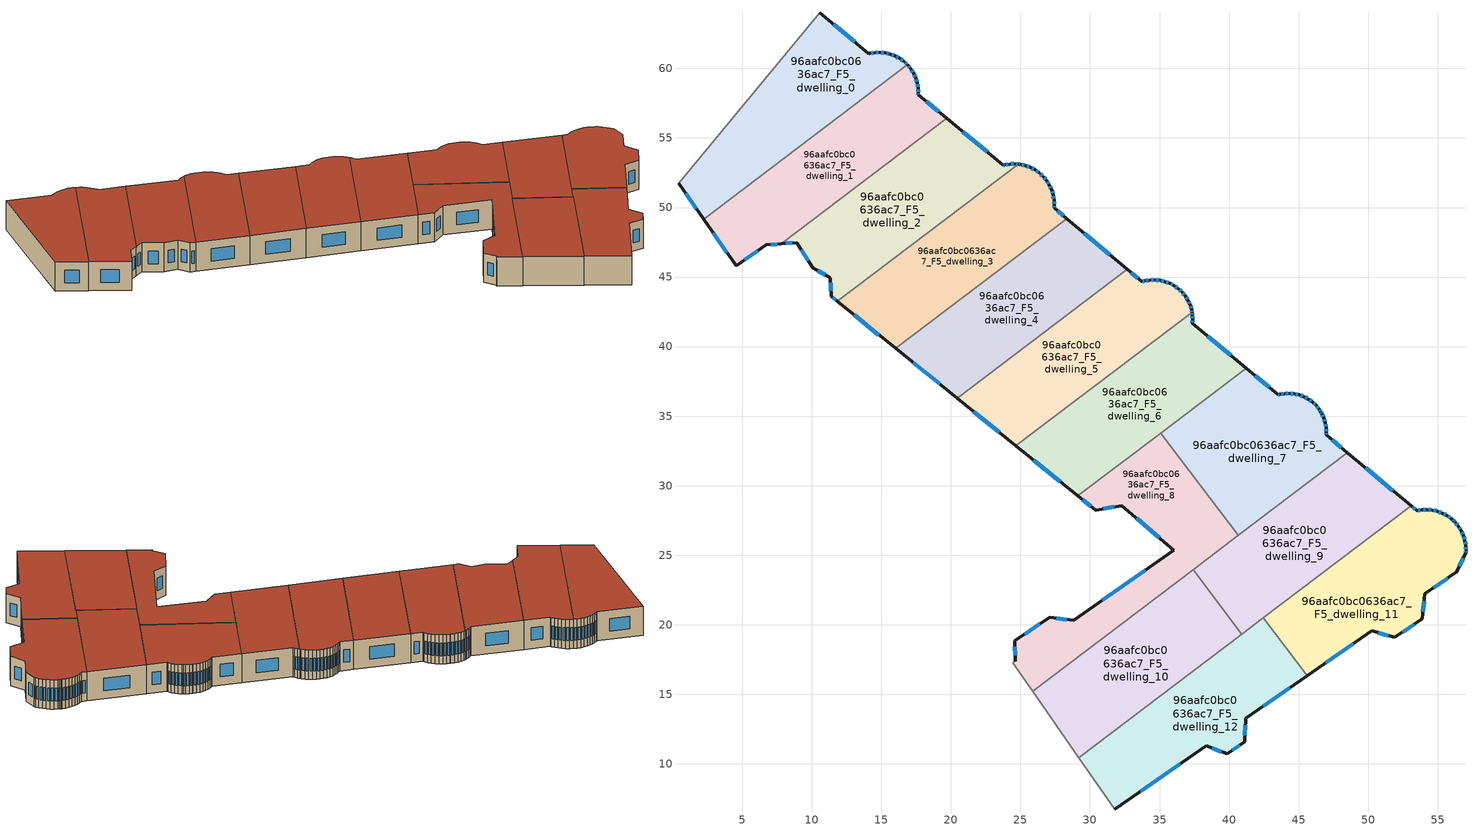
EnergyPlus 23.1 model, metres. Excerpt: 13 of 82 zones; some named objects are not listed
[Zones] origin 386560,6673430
96aafc0bc0636ac7_F5_dwelling_0
 floor to 96aafc0bc0636ac7_F4_dwelling_0 (EU_floor_Construction): 15.63,61.03 15.98,60.9 16.31,60.73 16.61,60.51 16.63,60.49 16.88,60.26 2.22,49.16 0.41,51.76 10.57,64.02 14.11,61.07 14.16,61.08 14.52,61.14 14.9,61.15 15.27,61.12 z15
 wall outside (EU_wall_Construction): 16.88,60.26 16.63,60.49 16.61,60.51 16.31,60.73 15.98,60.9 15.63,61.03 15.27,61.12 14.9,61.15 14.52,61.14 14.16,61.08 14.11,61.07 10.57,64.02 / 0.41,51.76 2.22,49.16 z15:18
 wall to 96aafc0bc0636ac7_F5_dwelling_1 (EU_wall_Construction): 2.22,49.16 16.88,60.26 z15:18
 wall adiabatic (EU_wall_Construction): 10.57,64.02 0.41,51.76 z15:18
 window (EU_Window_Construction): 14.42,61.12 14.26,61.09 / 14.79,61.15 14.63,61.14 / 15.16,61.13 15,61.14 / 15.53,61.06 15.37,61.09 / 15.88,60.94 15.73,60.99 / 16.21,60.78 16.07,60.85 / 16.52,60.57 16.39,60.67 / 16.81,60.33 16.7,60.43 / 0.93,51.02 1.71,49.9 / 13.09,61.91 11.58,63.17 z15.86:17.14
 roof outside (EU_roof_Construction): 16.88,60.26 16.63,60.49 16.61,60.51 16.31,60.73 15.98,60.9 15.63,61.03 15.27,61.12 14.9,61.15 14.52,61.14 14.16,61.08 14.11,61.07 10.57,64.02 0.41,51.76 2.22,49.16 z18
96aafc0bc0636ac7_F5_dwelling_1
 floor to 96aafc0bc0636ac7_F4_dwelling_1 (EU_floor_Construction): 17.47,59.32 17.58,58.96 17.64,58.59 17.66,58.22 17.65,58.11 19.7,56.41 7.8,47.39 6.73,47.32 4.57,45.79 2.22,49.16 16.88,60.26 17.12,59.97 17.32,59.65 z15
 wall outside (EU_wall_Construction): 19.7,56.41 17.65,58.11 17.66,58.22 17.64,58.59 17.58,58.96 17.47,59.32 17.32,59.65 17.12,59.97 16.88,60.26 / 2.22,49.16 4.57,45.79 6.73,47.32 7.8,47.39 z15:18
 wall to 96aafc0bc0636ac7_F5_dwelling_2 (EU_wall_Construction): 7.8,47.39 19.7,56.41 z15:18
 window (EU_Window_Construction): 17.05,60.05 16.95,60.17 / 17.26,59.74 17.18,59.88 / 17.43,59.41 17.36,59.56 / 17.55,59.06 17.5,59.21 / 17.63,58.7 17.6,58.85 / 17.65,58.33 17.65,58.48 / 17.65,58.14 17.65,58.19 / 19.11,56.9 18.24,57.62 / 7.04,47.34 7.49,47.37 / 5.19,46.23 6.11,46.88 / 2.89,48.2 3.9,46.76 z15.86:17.14
 roof outside (EU_roof_Construction): 19.7,56.41 17.65,58.11 17.66,58.22 17.64,58.59 17.58,58.96 17.47,59.32 17.32,59.65 17.12,59.97 16.88,60.26 2.22,49.16 4.57,45.79 6.73,47.32 7.8,47.39 z18
96aafc0bc0636ac7_F5_dwelling_10
 floor to 96aafc0bc0636ac7_F4_dwelling_10 (EU_floor_Construction): 37.41,23.96 40.93,19.33 29.2,10.43 25.87,15.21 z15
 wall to 96aafc0bc0636ac7_F5_dwelling_9 (EU_wall_Construction): 40.93,19.33 37.41,23.96 z15:18
 wall adiabatic (EU_wall_Construction): 25.87,15.21 29.2,10.43 z15:18
 wall to 96aafc0bc0636ac7_F5_dwelling_8 (EU_wall_Construction): 37.41,23.96 25.87,15.21 z15:18
 wall to 96aafc0bc0636ac7_F5_dwelling_12 (EU_wall_Construction): 29.2,10.43 40.93,19.33 z15:18
 roof outside (EU_roof_Construction): 40.93,19.33 37.41,23.96 25.87,15.21 29.2,10.43 z18
96aafc0bc0636ac7_F5_dwelling_11
 floor to 96aafc0bc0636ac7_F4_dwelling_11 (EU_floor_Construction): 56.04,27.58 56.17,27.45 56.26,27.37 56.5,27.08 56.7,26.76 56.85,26.42 56.96,26.05 57.03,25.68 57.04,25.31 57.03,25.17 56.37,23.8 54.08,22.21 53.89,20.41 51.92,19.09 50.25,19.55 45.62,16.33 42.47,20.49 53.1,28.55 53.52,28.21 53.87,28.26 54.24,28.28 54.62,28.24 54.99,28.16 55.34,28.02 55.67,27.85 55.98,27.63 z15
 wall outside (EU_wall_Construction): 45.62,16.33 50.25,19.55 51.92,19.09 53.89,20.41 54.08,22.21 56.37,23.8 57.03,25.17 57.04,25.31 57.03,25.68 56.96,26.05 56.85,26.42 56.7,26.76 56.5,27.08 56.26,27.37 56.17,27.45 56.04,27.58 55.98,27.63 55.67,27.85 55.34,28.02 54.99,28.16 54.62,28.24 54.24,28.28 53.87,28.26 53.52,28.21 53.1,28.55 z15:18
 wall to 96aafc0bc0636ac7_F5_dwelling_12 (EU_wall_Construction): 42.47,20.49 45.62,16.33 z15:18
 wall to 96aafc0bc0636ac7_F5_dwelling_9 (EU_wall_Construction): 53.1,28.55 42.47,20.49 z15:18
 window (EU_Window_Construction): 56.93,26.16 56.89,26.31 / 57.01,25.79 56.98,25.95 / 57.04,25.41 57.03,25.58 / 57.03,25.21 57.04,25.27 / 56.56,24.19 56.84,24.78 / 54.73,22.66 55.71,23.35 / 53.95,20.93 54.02,21.7 / 52.48,19.47 53.33,20.03 / 50.73,19.42 51.44,19.22 / 46.94,17.25 48.93,18.63 / 53.4,28.3 53.22,28.45 / 53.77,28.25 53.62,28.22 / 54.14,28.27 53.98,28.27 / 54.51,28.25 54.35,28.26 / 54.88,28.18 54.73,28.22 / 55.24,28.06 55.09,28.12 / 55.58,27.9 55.44,27.97 / 55.89,27.69 55.76,27.78 / 56.13,27.49 56.08,27.54 / 56.23,27.39 56.2,27.43 / 56.43,27.16 56.33,27.29 / 56.64,26.85 56.55,26.99 / 56.81,26.51 56.74,26.66 z15.86:17.14
 roof outside (EU_roof_Construction): 53.89,20.41 54.08,22.21 56.37,23.8 57.03,25.17 57.04,25.31 57.03,25.68 56.96,26.05 56.85,26.42 56.7,26.76 56.5,27.08 56.26,27.37 56.17,27.45 56.04,27.58 55.98,27.63 55.67,27.85 55.34,28.02 54.99,28.16 54.62,28.24 54.24,28.28 53.87,28.26 53.52,28.21 53.1,28.55 42.47,20.49 45.62,16.33 50.25,19.55 51.92,19.09 z18
96aafc0bc0636ac7_F5_dwelling_12
 floor to 96aafc0bc0636ac7_F4_dwelling_12 (EU_floor_Construction): 42.47,20.49 45.62,16.33 41.19,13.26 41.12,11.57 39.86,10.71 38.37,11.29 31.78,6.72 29.2,10.43 z15
 wall outside (EU_wall_Construction): 31.78,6.72 38.37,11.29 39.86,10.71 41.12,11.57 41.19,13.26 45.62,16.33 z15:18
 wall adiabatic (EU_wall_Construction): 29.2,10.43 31.78,6.72 z15:18
 wall to 96aafc0bc0636ac7_F5_dwelling_9 (EU_wall_Construction): 42.47,20.49 40.93,19.33 z15:18
 window (EU_Window_Construction): 40.22,10.96 40.76,11.32 / 38.8,11.13 39.44,10.88 / 33.67,8.03 36.49,9.99 / 42.46,14.14 44.36,15.45 / 41.14,12.05 41.17,12.78 z15.86:17.14
 roof outside (EU_roof_Construction): 41.12,11.57 41.19,13.26 45.62,16.33 42.47,20.49 29.2,10.43 31.78,6.72 38.37,11.29 39.86,10.71 z18
96aafc0bc0636ac7_F5_dwelling_2
 floor to 96aafc0bc0636ac7_F4_dwelling_2 (EU_floor_Construction): 24.62,53.14 24.86,53.12 11.84,43.25 11.39,43.62 11.33,44.97 10.07,45.67 8.92,47.47 7.8,47.39 19.7,56.41 23.77,53.04 23.87,53.06 24.24,53.13 z15
 wall outside (EU_wall_Construction): 7.8,47.39 8.92,47.47 10.07,45.67 11.33,44.97 11.39,43.62 11.84,43.25 / 24.86,53.12 24.62,53.14 24.24,53.13 23.87,53.06 23.77,53.04 19.7,56.41 z15:18
 wall to 96aafc0bc0636ac7_F5_dwelling_3 (EU_wall_Construction): 11.84,43.25 24.86,53.12 z15:18
 window (EU_Window_Construction): 9.25,46.96 9.74,46.18 / 8.12,47.41 8.6,47.45 / 22.61,54 20.86,55.45 / 23.84,53.06 23.8,53.05 / 24.13,53.11 23.97,53.08 / 24.51,53.14 24.35,53.13 / 24.79,53.12 24.69,53.13 / 11.51,43.51 11.71,43.35 / 11.35,44.58 11.37,44 / 10.43,45.47 10.97,45.17 z15.86:17.14
 roof outside (EU_roof_Construction): 23.77,53.04 19.7,56.41 7.8,47.39 8.92,47.47 10.07,45.67 11.33,44.97 11.39,43.62 11.84,43.25 24.86,53.12 24.62,53.14 24.24,53.13 23.87,53.06 z18
96aafc0bc0636ac7_F5_dwelling_3
 floor to 96aafc0bc0636ac7_F4_dwelling_3 (EU_floor_Construction): 26.88,51.94 27.08,51.62 27.24,51.27 27.35,50.91 27.41,50.53 27.43,50.15 27.42,49.98 28.34,49.2 16.03,39.86 11.84,43.25 24.86,53.12 25,53.1 25.37,53.02 25.72,52.89 26.06,52.71 26.36,52.49 26.4,52.46 26.64,52.23 z15
 wall outside (EU_wall_Construction): 28.34,49.2 27.42,49.98 27.43,50.15 27.41,50.53 27.35,50.91 27.24,51.27 27.08,51.62 26.88,51.94 26.64,52.23 26.4,52.46 26.36,52.49 26.06,52.71 25.72,52.89 25.37,53.02 25,53.1 24.86,53.12 / 11.84,43.25 16.03,39.86 z15:18
 wall to 96aafc0bc0636ac7_F5_dwelling_4 (EU_wall_Construction): 16.03,39.86 28.34,49.2 z15:18
 window (EU_Window_Construction): 25.26,53.04 25.1,53.08 / 25.62,52.92 25.47,52.98 / 25.96,52.76 25.82,52.84 / 26.28,52.55 26.14,52.65 / 26.57,52.3 26.47,52.4 / 26.81,52.02 26.71,52.15 / 27.03,51.71 26.94,51.85 / 27.2,51.37 27.13,51.52 / 27.32,51.01 27.27,51.17 / 27.4,50.64 27.37,50.8 / 27.42,50.26 27.42,50.42 / 27.42,50.03 27.43,50.1 / 28.08,49.42 27.68,49.75 / 13.03,42.28 14.83,40.83 / 24.96,53.11 24.9,53.11 z15.86:17.14
 roof outside (EU_roof_Construction): 28.34,49.2 27.42,49.98 27.43,50.15 27.41,50.53 27.35,50.91 27.24,51.27 27.08,51.62 26.88,51.94 26.64,52.23 26.4,52.46 26.36,52.49 26.06,52.71 25.72,52.89 25.37,53.02 25,53.1 24.86,53.12 11.84,43.25 16.03,39.86 z18
96aafc0bc0636ac7_F5_dwelling_4
 floor to 96aafc0bc0636ac7_F4_dwelling_4 (EU_floor_Construction): 32.67,45.56 20.44,36.29 16.03,39.86 28.34,49.2 z15
 wall outside (EU_wall_Construction): 16.03,39.86 20.44,36.29 / 32.67,45.56 28.34,49.2 z15:18
 wall to 96aafc0bc0636ac7_F5_dwelling_5 (EU_wall_Construction): 20.44,36.29 32.67,45.56 z15:18
 window (EU_Window_Construction): 17.29,38.84 19.18,37.31 / 31.44,46.6 29.58,48.16 z15.86:17.14
 roof outside (EU_roof_Construction): 32.67,45.56 28.34,49.2 16.03,39.86 20.44,36.29 z18
96aafc0bc0636ac7_F5_dwelling_5
 floor to 96aafc0bc0636ac7_F4_dwelling_5 (EU_floor_Construction): 36.36,44.17 36.37,44.16 36.62,43.92 36.85,43.64 37.05,43.33 37.2,43 37.31,42.65 37.34,42.46 24.68,32.87 20.44,36.29 32.67,45.56 33.74,44.67 33.95,44.72 34.31,44.78 34.68,44.8 35.04,44.76 35.39,44.68 35.74,44.55 36.06,44.38 z15
 wall outside (EU_wall_Construction): 37.34,42.46 37.31,42.65 37.2,43 37.05,43.33 36.85,43.64 36.62,43.92 36.37,44.16 36.36,44.17 36.06,44.38 35.74,44.55 35.39,44.68 35.04,44.76 34.68,44.8 34.31,44.78 33.95,44.72 33.74,44.67 32.67,45.56 / 20.44,36.29 24.68,32.87 z15:18
 wall to 96aafc0bc0636ac7_F5_dwelling_6 (EU_wall_Construction): 24.68,32.87 37.34,42.46 z15:18
 window (EU_Window_Construction): 33.89,44.71 33.8,44.68 / 34.21,44.77 34.05,44.74 / 34.57,44.79 34.42,44.79 / 34.94,44.77 34.78,44.79 / 35.29,44.7 35.14,44.74 / 35.64,44.59 35.49,44.64 / 35.97,44.43 35.83,44.5 / 36.27,44.23 36.14,44.32 / 36.55,43.99 36.44,44.09 / 36.79,43.72 36.69,43.84 / 36.99,43.42 36.91,43.55 / 37.16,43.09 37.09,43.23 / 37.28,42.75 37.23,42.9 / 37.33,42.52 37.31,42.59 / 21.65,35.31 23.47,33.85 / 33.44,44.92 32.98,45.31 z15.86:17.14
 roof outside (EU_roof_Construction): 37.34,42.46 37.31,42.65 37.2,43 37.05,43.33 36.85,43.64 36.62,43.92 36.37,44.16 36.36,44.17 36.06,44.38 35.74,44.55 35.39,44.68 35.04,44.76 34.68,44.8 34.31,44.78 33.95,44.72 33.74,44.67 32.67,45.56 20.44,36.29 24.68,32.87 z18
96aafc0bc0636ac7_F5_dwelling_6
 floor to 96aafc0bc0636ac7_F4_dwelling_6 (EU_floor_Construction): 37.37,42.29 37.38,41.92 37.36,41.68 41.24,38.44 29.13,29.26 24.68,32.87 37.34,42.46 z15
 wall outside (EU_wall_Construction): 41.24,38.44 37.36,41.68 37.38,41.92 37.37,42.29 37.34,42.46 / 24.68,32.87 29.13,29.26 z15:18
 wall to 96aafc0bc0636ac7_F5_dwelling_7 (EU_wall_Construction): 35.08,33.77 41.24,38.44 z15:18
 wall to 96aafc0bc0636ac7_F5_dwelling_8 (EU_wall_Construction): 29.13,29.26 35.08,33.77 z15:18
 window (EU_Window_Construction): 37.38,42.03 37.37,42.18 / 37.37,41.75 37.37,41.85 / 40.13,39.37 38.47,40.75 / 25.95,31.84 27.86,30.29 / 37.36,42.34 37.35,42.41 z15.86:17.14
 roof outside (EU_roof_Construction): 41.24,38.44 37.36,41.68 37.38,41.92 37.37,42.29 37.34,42.46 24.68,32.87 29.13,29.26 z18
96aafc0bc0636ac7_F5_dwelling_7
 floor to 96aafc0bc0636ac7_F4_dwelling_7 (EU_floor_Construction): 46.02,36 46.26,35.78 46.49,35.5 46.61,35.29 46.68,35.2 46.82,34.87 46.93,34.53 46.99,34.17 47,33.82 46.99,33.65 48.52,32.38 40.65,26.42 35.08,33.77 41.24,38.44 43.53,36.53 43.64,36.56 43.99,36.62 44.35,36.63 44.71,36.6 45.05,36.52 45.39,36.39 45.71,36.23 46,36.02 z15
 wall outside (EU_wall_Construction): 48.52,32.38 46.99,33.65 47,33.82 46.99,34.17 46.93,34.53 46.82,34.87 46.68,35.2 46.61,35.29 46.49,35.5 46.26,35.78 46.02,36 46,36.02 45.71,36.23 45.39,36.39 45.05,36.52 44.71,36.6 44.35,36.63 43.99,36.62 43.64,36.56 43.53,36.53 41.24,38.44 z15:18
 wall to 96aafc0bc0636ac7_F5_dwelling_8 (EU_wall_Construction): 35.08,33.77 40.65,26.42 z15:18
 wall to 96aafc0bc0636ac7_F5_dwelling_9 (EU_wall_Construction): 40.65,26.42 48.52,32.38 z15:18
 window (EU_Window_Construction): 43.61,36.55 43.56,36.54 / 43.89,36.6 43.74,36.58 / 44.25,36.63 44.09,36.62 / 44.6,36.61 44.45,36.62 / 44.96,36.54 44.81,36.58 / 45.29,36.43 45.15,36.48 / 45.62,36.27 45.48,36.35 / 45.91,36.08 45.79,36.17 / 46.19,35.84 46.09,35.94 / 46.42,35.58 46.32,35.7 / 46.58,35.35 46.52,35.44 / 46.66,35.22 46.63,35.27 / 46.78,34.96 46.72,35.1 / 46.9,34.63 46.85,34.77 / 46.97,34.28 46.95,34.43 / 47,33.92 46.99,34.07 / 46.99,33.7 47,33.77 / 48.08,32.74 47.43,33.28 / 42.87,37.08 41.89,37.9 z15.86:17.14
 roof outside (EU_roof_Construction): 48.52,32.38 46.99,33.65 47,33.82 46.99,34.17 46.93,34.53 46.82,34.87 46.68,35.2 46.61,35.29 46.49,35.5 46.26,35.78 46.02,36 46,36.02 45.71,36.23 45.39,36.39 45.05,36.52 44.71,36.6 44.35,36.63 43.99,36.62 43.64,36.56 43.53,36.53 41.24,38.44 35.08,33.77 40.65,26.42 z18
96aafc0bc0636ac7_F5_dwelling_8
 floor to 96aafc0bc0636ac7_F4_dwelling_8 (EU_floor_Construction): 35.08,33.77 40.65,26.42 25.87,15.21 24.44,17.26 24.63,17.37 24.58,18.83 27.09,20.54 28.84,20.3 36.04,25.34 32.29,28.56 30.4,28.24 29.13,29.26 z15
 wall outside (EU_wall_Construction): 29.13,29.26 30.4,28.24 32.29,28.56 36.04,25.34 28.84,20.3 27.09,20.54 24.58,18.83 24.63,17.37 z15:18
 wall adiabatic (EU_wall_Construction): 24.63,17.37 24.44,17.26 25.87,15.21 z15:18
 wall to 96aafc0bc0636ac7_F5_dwelling_9 (EU_wall_Construction): 37.41,23.96 40.65,26.42 z15:18
 window (EU_Window_Construction): 30.94,28.33 31.75,28.47 / 29.49,28.97 30.04,28.53 / 24.6,18.42 24.61,17.79 / 26.38,20.05 25.3,19.32 / 28.34,20.37 27.59,20.47 / 33.98,23.9 30.9,21.74 / 33.36,27.64 34.97,26.26 z15.86:17.14
 roof outside (EU_roof_Construction): 36.04,25.34 28.84,20.3 27.09,20.54 24.58,18.83 24.63,17.37 24.44,17.26 25.87,15.21 40.65,26.42 35.08,33.77 29.13,29.26 30.4,28.24 32.29,28.56 z18
96aafc0bc0636ac7_F5_dwelling_9
 floor to 96aafc0bc0636ac7_F4_dwelling_9 (EU_floor_Construction): 53.1,28.55 40.93,19.33 37.41,23.96 48.52,32.38 z15
 wall outside (EU_wall_Construction): 53.1,28.55 48.52,32.38 z15:18
 window (EU_Window_Construction): 51.79,29.65 49.83,31.28 z15.86:17.14
 roof outside (EU_roof_Construction): 53.1,28.55 48.52,32.38 37.41,23.96 40.93,19.33 z18
[Building]
EU S2 Campaign: North Axis=0; Terrain=City; Solar Distribution=FullExterior
[Site:Location]
Helsinki-Vantaa.AP: Latitude=60.317; Longitude=24.963; Time Zone=2; Elevation=54.6
[SizingPeriod:WeatherFileDays]
AnnualSizingPeriod: Begin Month=1; Begin Day of Month=1; End Month=12; End Day of Month=31; Day of Week for Start Day=Monday; Use Weather File Daylight Saving Period=No; Use Weather File Rain and Snow Indicators=No
[MATERIAL]
EU_InternalMass_Material: Roughness=MediumRough; Thickness=0.1; Conductivity=1; Density=1800; Specific Heat=900; Thermal Absorptance=0.9; Solar Absorptance=0.7; Visible Absorptance=0.7
[MATERIAL:NOMASS] Roughness=MediumRough; Thermal Absorptance=0.9; Solar Absorptance=0.7; Visible Absorptance=0.7
Name | Thermal Resistance
EU_wall_NoMass | 1.10183
EU_roof_NoMass; EU_floor_NoMass | 1.70606
[WINDOWMATERIAL:SIMPLEGLAZINGSYSTEM]
EU_Window_SimpleGlazing: UFactor=3.11035; Solar Heat Gain Coefficient=0.8; Visible Transmittance=0.8
[CONSTRUCTION]
EU_wall_Construction: EU_wall_NoMass
EU_roof_Construction: EU_roof_NoMass
EU_floor_Construction: EU_floor_NoMass
EU_Window_Construction: EU_Window_SimpleGlazing
EU_InternalMass_Construction: EU_InternalMass_Material
[ZONE] Type=1; Multiplier=1; Ceiling Height=autocalculate; Floor Area=autocalculate; Part of Total Floor Area=Yes
Name | Volume
96aafc0bc0636ac7_F5_dwelling_0 | 254.838
96aafc0bc0636ac7_F5_dwelling_1 | 254.623
96aafc0bc0636ac7_F5_dwelling_10 | 254.809
96aafc0bc0636ac7_F5_dwelling_11 | 254.845
96aafc0bc0636ac7_F5_dwelling_12 | 254.843
96aafc0bc0636ac7_F5_dwelling_2 | 254.79
96aafc0bc0636ac7_F5_dwelling_3 | 254.832
96aafc0bc0636ac7_F5_dwelling_4 | 254.815
96aafc0bc0636ac7_F5_dwelling_5 | 254.821
96aafc0bc0636ac7_F5_dwelling_6 | 254.81
96aafc0bc0636ac7_F5_dwelling_7 | 254.831
96aafc0bc0636ac7_F5_dwelling_8 | 254.842
96aafc0bc0636ac7_F5_dwelling_9 | 254.788
[INTERNALMASS] Construction=EU_InternalMass_Construction
Name | Zone or ZoneList | Surface Area
96aafc0bc0636ac7_F5_dwelling_0_EU_InternalMass | 96aafc0bc0636ac7_F5_dwelling_0 | 84.9453
96aafc0bc0636ac7_F5_dwelling_1_EU_InternalMass | 96aafc0bc0636ac7_F5_dwelling_1 | 84.9429
96aafc0bc0636ac7_F5_dwelling_2_EU_InternalMass | 96aafc0bc0636ac7_F5_dwelling_2 | 84.9298
96aafc0bc0636ac7_F5_dwelling_3_EU_InternalMass | 96aafc0bc0636ac7_F5_dwelling_3 | 84.9436
96aafc0bc0636ac7_F5_dwelling_4_EU_InternalMass | 96aafc0bc0636ac7_F5_dwelling_4 | 84.9384
96aafc0bc0636ac7_F5_dwelling_5_EU_InternalMass | 96aafc0bc0636ac7_F5_dwelling_5 | 84.9404
96aafc0bc0636ac7_F5_dwelling_6_EU_InternalMass | 96aafc0bc0636ac7_F5_dwelling_6 | 84.9364
96aafc0bc0636ac7_F5_dwelling_7_EU_InternalMass | 96aafc0bc0636ac7_F5_dwelling_7 | 84.944
96aafc0bc0636ac7_F5_dwelling_8_EU_InternalMass | 96aafc0bc0636ac7_F5_dwelling_8 | 84.9486
96aafc0bc0636ac7_F5_dwelling_9_EU_InternalMass | 96aafc0bc0636ac7_F5_dwelling_9 | 84.931
96aafc0bc0636ac7_F5_dwelling_10_EU_InternalMass | 96aafc0bc0636ac7_F5_dwelling_10 | 84.9366
96aafc0bc0636ac7_F5_dwelling_11_EU_InternalMass | 96aafc0bc0636ac7_F5_dwelling_11 | 84.9487
96aafc0bc0636ac7_F5_dwelling_12_EU_InternalMass | 96aafc0bc0636ac7_F5_dwelling_12 | 84.9466
[OTHEREQUIPMENT] Fuel Type=Electricity; Design Level Calculation Method=Watts/Area; Power per Zone Floor Area=1; Fraction Latent=0; Fraction Radiant=0; Fraction Lost=0; Carbon Dioxide Generation Rate=0; EndUse Subcategory=EU_Step8_InternalGains
Name | Zone or ZoneList or Space or SpaceList | Schedule
EU_Step8_InternalGain_96aafc0bc0636ac7_F5_dwelling_0_f000 | 96aafc0bc0636ac7_F5_dwelling_0 | EU_Step8_GainSchedule_96aafc0bc0636ac7_F5_dwelling_0_f000
EU_Step8_InternalGain_96aafc0bc0636ac7_F5_dwelling_1_f000 | 96aafc0bc0636ac7_F5_dwelling_1 | EU_Step8_GainSchedule_96aafc0bc0636ac7_F5_dwelling_1_f000
EU_Step8_InternalGain_96aafc0bc0636ac7_F5_dwelling_2_f000 | 96aafc0bc0636ac7_F5_dwelling_2 | EU_Step8_GainSchedule_96aafc0bc0636ac7_F5_dwelling_2_f000
EU_Step8_InternalGain_96aafc0bc0636ac7_F5_dwelling_3_f000 | 96aafc0bc0636ac7_F5_dwelling_3 | EU_Step8_GainSchedule_96aafc0bc0636ac7_F5_dwelling_3_f000
EU_Step8_InternalGain_96aafc0bc0636ac7_F5_dwelling_4_f000 | 96aafc0bc0636ac7_F5_dwelling_4 | EU_Step8_GainSchedule_96aafc0bc0636ac7_F5_dwelling_4_f000
EU_Step8_InternalGain_96aafc0bc0636ac7_F5_dwelling_5_f000 | 96aafc0bc0636ac7_F5_dwelling_5 | EU_Step8_GainSchedule_96aafc0bc0636ac7_F5_dwelling_5_f000
EU_Step8_InternalGain_96aafc0bc0636ac7_F5_dwelling_6_f000 | 96aafc0bc0636ac7_F5_dwelling_6 | EU_Step8_GainSchedule_96aafc0bc0636ac7_F5_dwelling_6_f000
EU_Step8_InternalGain_96aafc0bc0636ac7_F5_dwelling_7_f000 | 96aafc0bc0636ac7_F5_dwelling_7 | EU_Step8_GainSchedule_96aafc0bc0636ac7_F5_dwelling_7_f000
EU_Step8_InternalGain_96aafc0bc0636ac7_F5_dwelling_8_f000 | 96aafc0bc0636ac7_F5_dwelling_8 | EU_Step8_GainSchedule_96aafc0bc0636ac7_F5_dwelling_8_f000
EU_Step8_InternalGain_96aafc0bc0636ac7_F5_dwelling_9_f000 | 96aafc0bc0636ac7_F5_dwelling_9 | EU_Step8_GainSchedule_96aafc0bc0636ac7_F5_dwelling_9_f000
EU_Step8_InternalGain_96aafc0bc0636ac7_F5_dwelling_10_f000 | 96aafc0bc0636ac7_F5_dwelling_10 | EU_Step8_GainSchedule_96aafc0bc0636ac7_F5_dwelling_10_f000
EU_Step8_InternalGain_96aafc0bc0636ac7_F5_dwelling_11_f000 | 96aafc0bc0636ac7_F5_dwelling_11 | EU_Step8_GainSchedule_96aafc0bc0636ac7_F5_dwelling_11_f000
EU_Step8_InternalGain_96aafc0bc0636ac7_F5_dwelling_12_f000 | 96aafc0bc0636ac7_F5_dwelling_12 | EU_Step8_GainSchedule_96aafc0bc0636ac7_F5_dwelling_12_f000
[ZONEVENTILATION:DESIGNFLOWRATE] Schedule=EU_AlwaysOn; Design Flow Rate Calculation Method=AirChanges/Hour; Air Changes per Hour=0.756316; Ventilation Type=Natural; Fan Pressure Rise=0; Fan Total Efficiency=1; Constant Term Coefficient=1; Temperature Term Coefficient=0; Velocity Term Coefficient=0; Velocity Squared Term Coefficient=0; Minimum Indoor Temperature=-100; Maximum Indoor Temperature=100; Delta Temperature=-100; Minimum Outdoor Temperature=-100; Maximum Outdoor Temperature=100; Maximum Wind Speed=40
Name | Zone or ZoneList or Space or SpaceList
EU_ConstantAir_96aafc0bc0636ac7_F5_dwelling_0 | 96aafc0bc0636ac7_F5_dwelling_0
EU_ConstantAir_96aafc0bc0636ac7_F5_dwelling_1 | 96aafc0bc0636ac7_F5_dwelling_1
EU_ConstantAir_96aafc0bc0636ac7_F5_dwelling_2 | 96aafc0bc0636ac7_F5_dwelling_2
EU_ConstantAir_96aafc0bc0636ac7_F5_dwelling_3 | 96aafc0bc0636ac7_F5_dwelling_3
EU_ConstantAir_96aafc0bc0636ac7_F5_dwelling_4 | 96aafc0bc0636ac7_F5_dwelling_4
EU_ConstantAir_96aafc0bc0636ac7_F5_dwelling_5 | 96aafc0bc0636ac7_F5_dwelling_5
EU_ConstantAir_96aafc0bc0636ac7_F5_dwelling_6 | 96aafc0bc0636ac7_F5_dwelling_6
EU_ConstantAir_96aafc0bc0636ac7_F5_dwelling_7 | 96aafc0bc0636ac7_F5_dwelling_7
EU_ConstantAir_96aafc0bc0636ac7_F5_dwelling_8 | 96aafc0bc0636ac7_F5_dwelling_8
EU_ConstantAir_96aafc0bc0636ac7_F5_dwelling_9 | 96aafc0bc0636ac7_F5_dwelling_9
EU_ConstantAir_96aafc0bc0636ac7_F5_dwelling_10 | 96aafc0bc0636ac7_F5_dwelling_10
EU_ConstantAir_96aafc0bc0636ac7_F5_dwelling_11 | 96aafc0bc0636ac7_F5_dwelling_11
EU_ConstantAir_96aafc0bc0636ac7_F5_dwelling_12 | 96aafc0bc0636ac7_F5_dwelling_12
[HVACTEMPLATE:ZONE:IDEALLOADSAIRSYSTEM] System Availability Schedule=EU_AlwaysOn; Maximum Heating Supply Air Temperature=50; Minimum Cooling Supply Air Temperature=13; Maximum Heating Supply Air Humidity Ratio=0.0156; Minimum Cooling Supply Air Humidity Ratio=0.0077; Heating Limit=NoLimit; Cooling Limit=NoLimit; Heating Availability Schedule=EU_AlwaysOn; Cooling Availability Schedule=EU_CoolingOff; Dehumidification Control Type=ConstantSensibleHeatRatio; Cooling Sensible Heat Ratio=0.7; Dehumidification Setpoint=60; Humidification Control Type=None; Humidification Setpoint=30; Outdoor Air Method=None; Outdoor Air Flow Rate per Person=0.00944; Outdoor Air Flow Rate per Zone Floor Area=0; Outdoor Air Flow Rate per Zone=0; Demand Controlled Ventilation Type=None; Outdoor Air Economizer Type=NoEconomizer; Heat Recovery Type=None; Sensible Heat Recovery Effectiveness=0.7; Latent Heat Recovery Effectiveness=0.65
Name | Template Thermostat
96aafc0bc0636ac7_F5_dwelling_0 | EU_HeatOnly_96aafc0bc0636ac7_F5_dwelling_0
96aafc0bc0636ac7_F5_dwelling_1 | EU_HeatOnly_96aafc0bc0636ac7_F5_dwelling_1
96aafc0bc0636ac7_F5_dwelling_2 | EU_HeatOnly_96aafc0bc0636ac7_F5_dwelling_2
96aafc0bc0636ac7_F5_dwelling_3 | EU_HeatOnly_96aafc0bc0636ac7_F5_dwelling_3
96aafc0bc0636ac7_F5_dwelling_4 | EU_HeatOnly_96aafc0bc0636ac7_F5_dwelling_4
96aafc0bc0636ac7_F5_dwelling_5 | EU_HeatOnly_96aafc0bc0636ac7_F5_dwelling_5
96aafc0bc0636ac7_F5_dwelling_6 | EU_HeatOnly_96aafc0bc0636ac7_F5_dwelling_6
96aafc0bc0636ac7_F5_dwelling_7 | EU_HeatOnly_96aafc0bc0636ac7_F5_dwelling_7
96aafc0bc0636ac7_F5_dwelling_8 | EU_HeatOnly_96aafc0bc0636ac7_F5_dwelling_8
96aafc0bc0636ac7_F5_dwelling_9 | EU_HeatOnly_96aafc0bc0636ac7_F5_dwelling_9
96aafc0bc0636ac7_F5_dwelling_10 | EU_HeatOnly_96aafc0bc0636ac7_F5_dwelling_10
96aafc0bc0636ac7_F5_dwelling_11 | EU_HeatOnly_96aafc0bc0636ac7_F5_dwelling_11
96aafc0bc0636ac7_F5_dwelling_12 | EU_HeatOnly_96aafc0bc0636ac7_F5_dwelling_12
[SIZING:ZONE] Zone Cooling Design Supply Air Temperature Input Method=SupplyAirTemperature; Zone Cooling Design Supply Air Temperature=13; Zone Heating Design Supply Air Temperature Input Method=SupplyAirTemperature; Zone Heating Design Supply Air Temperature=50; Zone Cooling Design Supply Air Humidity Ratio=0.008; Zone Heating Design Supply Air Humidity Ratio=0.008; Cooling Design Air Flow Method=DesignDay; Cooling Design Air Flow Rate=0; Cooling Minimum Air Flow per Zone Floor Area=0.000762; Cooling Minimum Air Flow=0; Cooling Minimum Air Flow Fraction=0.2; Heating Design Air Flow Method=DesignDay; Heating Design Air Flow Rate=0; Heating Maximum Air Flow per Zone Floor Area=0.002032; Heating Maximum Air Flow=0.141576; Heating Maximum Air Flow Fraction=0.3; Account for Dedicated Outdoor Air System=No; Dedicated Outdoor Air System Control Strategy=NeutralSupplyAir; Dedicated Outdoor Air Low Setpoint Temperature for Design=autosize; Dedicated Outdoor Air High Setpoint Temperature for Design=autosize; Zone Load Sizing Method=Sensible Load Only No Latent Load; Zone Latent Cooling Design Supply Air Humidity Ratio Input Method=HumidityRatioDifference; Zone Cooling Design Supply Air Humidity Ratio Difference=0.005; Zone Latent Heating Design Supply Air Humidity Ratio Input Method=HumidityRatioDifference; Zone Humidification Design Supply Air Humidity Ratio Difference=0.005
96aafc0bc0636ac7_F5_dwelling_0; 96aafc0bc0636ac7_F5_dwelling_1; 96aafc0bc0636ac7_F5_dwelling_2; 96aafc0bc0636ac7_F5_dwelling_3; 96aafc0bc0636ac7_F5_dwelling_4; 96aafc0bc0636ac7_F5_dwelling_5; 96aafc0bc0636ac7_F5_dwelling_6; 96aafc0bc0636ac7_F5_dwelling_7; 96aafc0bc0636ac7_F5_dwelling_8; 96aafc0bc0636ac7_F5_dwelling_9; 96aafc0bc0636ac7_F5_dwelling_10; 96aafc0bc0636ac7_F5_dwelling_11; 96aafc0bc0636ac7_F5_dwelling_12
[SCHEDULE:CONSTANT]
Name | Hourly Value
EU_AlwaysOn | 1
EU_CoolingOff | 0
[SCHEDULE:FILE] Column Number=1; Rows to Skip at Top=0; Number of Hours of Data=8760; Column Separator=Comma; Interpolate to Timestep=No; Minutes per Item=60; Adjust Schedule for Daylight Savings=Yes
Name | File
EU_Step8_GainSchedule_96aafc0bc0636ac7_F5_dwelling_0_f000 | ../../schedules/96aafc0bc0636ac7/96aafc0bc0636ac7_F5_dwelling_0_f000_gain.csv
EU_Step8_GainSchedule_96aafc0bc0636ac7_F5_dwelling_1_f000 | ../../schedules/96aafc0bc0636ac7/96aafc0bc0636ac7_F5_dwelling_1_f000_gain.csv
EU_Step8_GainSchedule_96aafc0bc0636ac7_F5_dwelling_2_f000 | ../../schedules/96aafc0bc0636ac7/96aafc0bc0636ac7_F5_dwelling_2_f000_gain.csv
EU_Step8_GainSchedule_96aafc0bc0636ac7_F5_dwelling_3_f000 | ../../schedules/96aafc0bc0636ac7/96aafc0bc0636ac7_F5_dwelling_3_f000_gain.csv
EU_Step8_GainSchedule_96aafc0bc0636ac7_F5_dwelling_4_f000 | ../../schedules/96aafc0bc0636ac7/96aafc0bc0636ac7_F5_dwelling_4_f000_gain.csv
EU_Step8_GainSchedule_96aafc0bc0636ac7_F5_dwelling_5_f000 | ../../schedules/96aafc0bc0636ac7/96aafc0bc0636ac7_F5_dwelling_5_f000_gain.csv
EU_Step8_GainSchedule_96aafc0bc0636ac7_F5_dwelling_6_f000 | ../../schedules/96aafc0bc0636ac7/96aafc0bc0636ac7_F5_dwelling_6_f000_gain.csv
EU_Step8_GainSchedule_96aafc0bc0636ac7_F5_dwelling_7_f000 | ../../schedules/96aafc0bc0636ac7/96aafc0bc0636ac7_F5_dwelling_7_f000_gain.csv
EU_Step8_GainSchedule_96aafc0bc0636ac7_F5_dwelling_8_f000 | ../../schedules/96aafc0bc0636ac7/96aafc0bc0636ac7_F5_dwelling_8_f000_gain.csv
EU_Step8_GainSchedule_96aafc0bc0636ac7_F5_dwelling_9_f000 | ../../schedules/96aafc0bc0636ac7/96aafc0bc0636ac7_F5_dwelling_9_f000_gain.csv
EU_Step8_GainSchedule_96aafc0bc0636ac7_F5_dwelling_10_f000 | ../../schedules/96aafc0bc0636ac7/96aafc0bc0636ac7_F5_dwelling_10_f000_gain.csv
EU_Step8_GainSchedule_96aafc0bc0636ac7_F5_dwelling_11_f000 | ../../schedules/96aafc0bc0636ac7/96aafc0bc0636ac7_F5_dwelling_11_f000_gain.csv
EU_Step8_GainSchedule_96aafc0bc0636ac7_F5_dwelling_12_f000 | ../../schedules/96aafc0bc0636ac7/96aafc0bc0636ac7_F5_dwelling_12_f000_gain.csv
